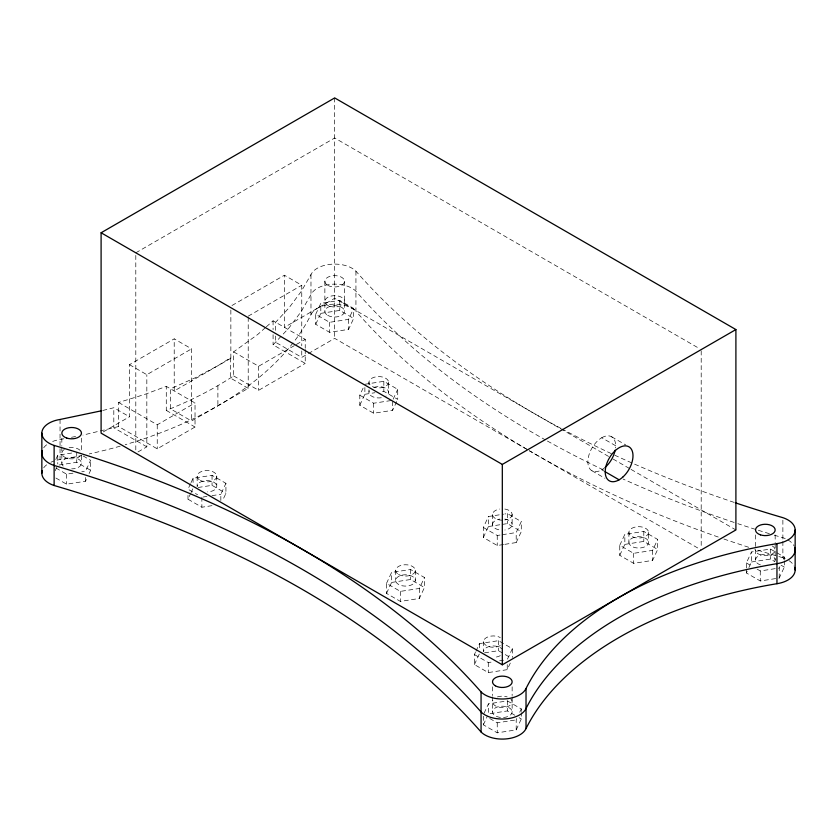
<?xml version="1.0" encoding="UTF-8"?>
<svg xmlns="http://www.w3.org/2000/svg" width="837" height="837" viewBox="0 0 837 837"><rect width="100%" height="100%" fill="white"/><g stroke="black" fill="none" stroke-linecap="round" stroke-linejoin="round"><path stroke-width="0.63" stroke-dasharray="4.18 3.14" d="M71.679 453.047L57.763 455.202L55.221 460.674A24.545 14.166 0 0 1 60.044 459.544A366.648 211.677 0 0 0 81.754 455.516M55.221 470.697L56.749 467.412M83.135 455.966L90.616 460.287L85.531 471.231L81.744 471.817M55.891 478.021L66.562 484.184L85.531 481.254L87.058 477.969M89.088 473.585L90.616 470.3L90.616 460.287M190.533 483.723L187.99 489.195L197.605 494.74M191.045 482.625L193.075 478.241L212.043 475.311L225.927 483.326L225.927 493.349L222.37 501.007M211.991 505.663L201.874 507.232L187.99 499.208L190.533 493.736M191.045 492.648L193.075 488.264M220.842 500.536L220.842 494.28L225.927 483.326M315.716 314.293L320.801 303.339L339.759 300.41L353.643 308.424L353.643 318.437L348.569 329.391L329.6 332.32L315.716 324.306L315.716 314.293L329.6 322.308L348.569 319.368L353.643 308.424M315.716 324.306L320.801 313.362L320.801 303.339M396.707 401.551L392.647 410.318L373.679 413.248L359.795 405.234L359.795 395.21L363.352 387.552M359.795 405.234L364.88 394.279L364.88 384.267L383.838 381.327L397.721 389.351L397.721 399.364L383.838 391.35L380.05 391.936M393.149 399.197L397.721 389.351M386.516 583.368L391.601 572.424L410.569 569.495L424.453 577.509L424.453 587.522L419.368 598.476L400.4 601.405L386.516 593.391L386.516 583.368L400.4 591.393L419.368 588.453L424.453 577.509M386.516 593.391L391.601 582.447L391.601 572.424M503.56 544.521L497.241 545.504L483.357 537.49L483.357 527.467L488.431 516.513L503.612 514.169M483.357 537.49L488.431 526.536L488.431 516.513M504.826 544.332L516.199 542.564L516.199 532.552L521.284 521.597L507.4 513.583L504.868 513.97M516.199 542.564L521.284 531.621L521.284 521.597M510.298 663.082L507.243 669.652L488.285 672.582L474.401 664.568L474.401 654.544L475.416 652.358M475.929 651.259L479.486 643.601L498.444 640.671L512.328 648.685L512.328 657.453M474.401 664.568L479.486 653.624M512.328 648.685L507.243 659.629L504.721 660.027M521.284 711.429L521.284 708.929L507.4 700.914L488.431 703.844L483.357 714.798L483.357 724.811L497.241 732.825L516.199 729.895L521.284 718.941L521.284 712.685M483.357 724.811L487.416 716.053M516.199 729.895L516.199 719.872L517.214 717.686M519.756 712.214L521.284 708.929M619.757 545.306L624.841 534.351L643.799 531.422L657.683 539.436L657.683 549.449L652.598 560.403L633.64 563.332L619.757 555.318L619.757 545.306L633.64 553.32L652.598 550.38L657.683 539.436M619.757 555.318L624.841 544.374L624.841 534.351M746.384 567.946L746.384 562.935L751.469 551.981L770.438 549.051L784.311 557.065L784.311 559.576M784.311 560.821L784.311 567.088L779.237 578.032L760.268 580.972L746.384 572.958L748.414 568.574M748.927 567.476L751.469 562.004L751.469 551.981M779.237 578.032L779.237 568.02L780.754 564.734M783.296 559.252L784.311 557.065M560.968 428.408A968.629 559.231 0 0 1 355.934 271.178A24.545 14.166 0 0 0 331.473 264.21A24.545 14.166 0 0 0 310.977 274.599L301.205 291.496L288.995 307.859L275.655 322.276L275.655 331.044M265.381 327.654L257.67 334.518L233.607 351.854L233.607 375.897C212.514 389.812 189.758 401.122 166.281 410.412L166.281 386.37L144.874 394.373L118.603 402.482L118.603 426.525L157.241 448.841L195.031 427.016L195.031 402.974L166.281 386.37M266.344 326.796L273.082 320.791L305.233 339.351L305.233 348.213M305.233 349.479L305.233 363.394L273.082 344.834L288.995 327.895L301.205 311.531L310.977 294.634A24.545 14.166 0 0 1 331.473 284.256A24.545 14.166 0 0 1 355.934 291.213A968.629 559.231 0 0 0 545.232 439.812M230.855 310.056L230.855 358.246L230.311 357.933L217.892 365.727L195.167 377.79L170.497 388.797L170.497 408.843L191.568 421.001L248.212 388.305L248.212 317.453M135.803 252.816L334.685 137.99L698.926 348.286M103.286 431.902L129.473 416.774L129.473 364.681L174.211 338.849L191.568 348.862L191.568 421.001M231.975 305.505L284.413 275.227L301.759 285.25L301.759 345.786M129.473 364.681L146.831 374.694L191.568 348.862M248.212 316.166L301.759 285.25M230.855 358.246L174.211 390.952L174.211 338.849M118.603 402.482L157.241 424.788L195.031 402.974M233.607 351.854L258.623 366.261L295.241 345.116M296.35 344.478L305.233 339.351M138.011 451.928L146.831 446.832L146.831 374.694M275.655 336.055L275.655 342.312L301.759 357.389L307.252 354.218M308.34 353.58L334.685 338.378L528.116 450.055M233.607 375.897L258.623 390.304L305.233 363.394M118.603 426.525L82.947 435.094M102.784 410.475L113.811 407.734L129.473 416.774M63.863 438.776L60.044 439.509A24.545 14.166 0 0 0 50.942 442.187M71.49 437.301L77.862 436.077M320.801 313.362L339.759 310.422L353.643 318.437M364.88 394.279L374.986 392.72M359.795 395.21L373.679 403.225L391.381 400.494M59.029 465.027L76.732 462.286L90.616 470.3M55.891 467.998L66.562 474.16L74.158 472.989M198.128 487.479L212.043 485.334L225.927 493.349M203.14 497.011L206.938 496.425M211.991 495.64L220.842 494.28M488.431 526.536L501.081 524.579M502.346 524.38L507.4 523.606L521.284 531.621M483.357 527.467L497.241 535.481L501.028 534.895M502.294 534.697L516.199 532.552M624.841 544.374L643.799 541.434L657.683 549.449M391.601 582.447L410.569 579.507L424.453 587.522M751.469 562.004L770.438 559.074L774.706 561.533M757.066 569.097L760.268 570.949L779.237 568.02M484.539 652.839L498.444 650.684L511.261 658.081M474.401 654.544L488.285 662.569L493.338 661.785M499.658 660.801L503.455 660.215M514.881 715.248L507.4 710.927L488.431 713.867L488.431 703.844M489.76 718.491L497.241 722.812L516.199 719.872M611.575 436.757L625.668 444.897M605.35 467.172A19.638 11.331 -60 0 1 587.992 463.803A19.638 11.331 -60 0 1 601.751 437.73L616.942 446.498M608.551 456.416L334.685 298.296L284.413 327.33L284.413 275.227M613.05 459.021L629.958 468.783M631.088 469.431L735.901 529.947M781.109 565.237L784.311 567.088M601.751 469.798L603.927 471.043M591.937 470.76L604.952 478.283M746.384 562.935L751.731 566.021M529.246 450.714L701.197 549.982M248.212 388.305L230.311 377.968L230.311 357.933M166.281 410.412L195.031 427.016M146.831 446.832L113.811 427.78L113.811 407.734M519.149 717.717L521.284 718.941M782.877 520.175L782.877 540.21M782.877 541.466L782.877 557.745A24.545 14.166 0 0 1 787.031 559.493M775.167 534.948L775.167 542.47M775.167 543.715L775.167 560.005M770.438 549.051L770.438 559.074M760.268 570.949L760.268 580.972M755.539 534.948L755.539 560.005M746.384 569.191L746.384 572.958M701.197 350.902L701.197 547.377M652.598 550.38L652.598 560.403M648.539 532.342A9.814 5.671 0 0 1 633.808 537.26A9.814 5.671 0 0 1 633.808 527.436A9.814 5.671 0 0 1 648.539 532.342L648.539 542.366A9.814 5.671 0 0 1 633.808 547.272A9.814 5.671 0 0 1 633.808 537.459A9.814 5.671 0 0 1 648.539 542.366M643.799 531.422L643.799 541.434M633.64 553.32L633.64 563.332M628.901 532.342L628.901 542.366M504.857 509.042A9.814 5.671 0 0 1 512.139 514.514L512.139 524.537A9.814 5.671 0 0 1 504.857 530.009M512.139 686.811L512.139 695.578M512.139 696.834L512.139 711.858A9.814 5.671 0 0 1 497.408 716.765A9.814 5.671 0 0 1 497.408 706.951A9.814 5.671 0 0 1 512.139 711.858M507.4 513.583L507.4 523.606M507.4 700.914L507.4 710.927M507.243 664.641L507.243 669.652M498.444 640.671L498.444 650.684M497.241 535.481L497.241 545.504M497.241 722.812L497.241 732.825M492.501 514.514L492.501 524.537A9.814 5.671 0 0 0 499.783 530.009M492.501 686.811L492.501 695.578M492.501 696.834L492.501 711.858M488.285 662.569L488.285 672.582M483.545 641.592L483.545 651.615A9.814 5.671 0 0 1 490.827 646.143A9.814 5.671 0 0 1 501.865 648.78M479.486 643.601L479.486 649.857M419.368 588.453L419.368 598.476M415.298 570.415L415.298 580.439A9.814 5.671 0 0 1 400.578 585.345A9.814 5.671 0 0 1 400.578 575.532A9.814 5.671 0 0 1 415.298 580.439M410.569 569.495L410.569 579.507M400.4 591.393L400.4 601.405M395.671 570.415L395.671 580.439M392.647 401.551L392.647 410.318M388.577 382.258A9.814 5.671 0 0 1 373.857 387.165A9.814 5.671 0 0 1 373.857 377.351A9.814 5.671 0 0 1 388.577 382.258L388.577 392.281M383.838 381.327L383.838 391.35M373.679 403.225L373.679 413.248M368.939 382.258L368.939 384.769M368.939 389.78L368.939 392.281M355.934 271.178L355.934 311.259A968.629 559.231 0 0 0 528.545 450.264M348.569 319.368L348.569 329.391M344.499 281.295L344.499 311.354M339.759 300.41L339.759 310.422M334.685 97.919L334.685 338.378M329.6 322.308L329.6 332.32M324.861 281.295L324.861 311.354M310.977 274.599L310.977 314.67A366.648 211.677 0 0 1 293.85 341.873M301.759 350.944L301.759 357.389M273.082 320.791L273.082 329.642M273.082 334.706L273.082 344.834M258.623 366.261L258.623 390.304M217.892 385.763L217.892 405.809M216.762 475.95L216.762 485.973A9.814 5.671 0 0 1 207.461 491.915M212.043 475.311L212.043 485.334M201.874 497.209L201.874 507.232M197.155 476.525L197.155 486.548A9.814 5.671 0 0 1 206.457 480.595A9.814 5.671 0 0 1 216.762 485.973M193.075 478.241L193.075 484.508M187.99 495.452L187.99 499.208M157.241 424.788L157.241 448.841M135.803 255.411L135.803 450.599M85.531 477.498L85.531 481.254M81.461 438.169L81.461 451.949M81.461 455.705L81.461 463.217M76.732 452.262L76.732 462.286M66.562 474.16L66.562 484.184M61.833 438.169L61.833 445.682M61.833 446.937L61.833 463.217M60.044 419.473L60.044 459.544M57.763 455.202L57.763 463.97M512.139 514.514A9.814 5.671 0 0 1 504.857 519.986M502.315 520.185A9.814 5.671 0 0 1 492.585 515.257A9.814 5.671 0 0 1 499.783 509.042M373.857 387.374A9.814 5.671 0 0 1 386.548 388.828A9.814 5.671 0 0 1 385.7 396.288M381.306 397.753A9.814 5.671 0 0 1 369.274 390.816M504.857 519.055A9.814 5.671 0 0 1 512.139 524.537M492.501 524.537A9.814 5.671 0 0 1 499.783 519.055M510.821 699.01A9.814 5.671 0 0 1 503.602 707.464A9.814 5.671 0 0 1 492.836 700.37M497.408 696.928A9.814 5.671 0 0 1 507.222 696.928M310.977 314.67A24.545 14.166 0 0 1 331.473 304.291A24.545 14.166 0 0 1 355.934 311.259M293.065 342.888A366.648 211.677 0 0 1 125.194 444.698M120.183 446.152A366.648 211.677 0 0 1 89.308 453.905M774.267 535.167A968.629 559.231 0 0 0 782.877 537.71A24.545 14.166 0 0 1 786.058 538.976M769.36 533.682A968.629 559.231 0 0 1 737.857 523.68M734.164 522.455A968.629 559.231 0 0 1 623.115 479.067M603.184 469.808A968.629 559.231 0 0 1 546.341 440.44M782.877 557.745A968.629 559.231 0 0 1 754.733 549.187M748.686 547.262A968.629 559.231 0 0 1 723.137 538.746M718.272 537.051A968.629 559.231 0 0 1 529.664 450.923M43.723 467.81A24.545 14.166 0 0 1 46.924 464.608M50.942 462.223A24.545 14.166 0 0 1 54.123 460.967M789.05 560.675A24.545 14.166 0 0 1 794.313 566.356M43.723 447.774A24.545 14.166 0 0 1 46.924 444.573M787.962 539.959A24.545 14.166 0 0 1 794.313 546.31M772.289 545.975A9.814 5.671 0 0 1 769.109 555.213A9.814 5.671 0 0 1 755.539 549.982M80.153 456.029A9.814 5.671 0 0 1 65.673 457.693A9.814 5.671 0 0 1 64.711 449.187M69.105 447.722A9.814 5.671 0 0 1 81.126 451.729M500.306 645.599A9.814 5.671 0 0 1 486.423 645.599A9.814 5.671 0 0 1 486.423 637.585A9.814 5.671 0 0 1 500.306 637.585M63.152 466.052A9.814 5.671 0 0 1 68.289 457.891A9.814 5.671 0 0 1 81.315 462.233A9.814 5.671 0 0 1 71.647 468.887M760.446 564.912A9.814 5.671 0 0 1 756.847 557.17A9.814 5.671 0 0 1 770.26 555.088A9.814 5.671 0 0 1 773.848 562.83M500.306 655.622A9.814 5.671 0 0 1 493.359 657.286M734.164 502.409A968.629 559.231 0 0 1 614.85 455.255M611.334 453.623A968.629 559.231 0 0 1 562.108 429.015M601.751 437.73A19.638 11.331 -60 0 1 615.519 447.91M200.378 480.448A9.814 5.671 0 0 0 216.553 477.425A9.814 5.671 0 0 0 203.935 470.844A9.814 5.671 0 0 0 200.378 480.448M398.548 574.423A9.814 5.671 0 0 0 414.964 571.891A9.814 5.671 0 0 0 402.942 564.944A9.814 5.671 0 0 0 398.548 574.423M329.778 306.248A9.814 5.671 0 0 0 344.499 301.341A9.814 5.671 0 0 0 329.778 296.424A9.814 5.671 0 0 0 329.778 306.248M327.738 315.361A9.814 5.671 0 0 0 344.164 312.818A9.814 5.671 0 0 0 332.143 305.882A9.814 5.671 0 0 0 327.738 315.361M327.738 285.302A9.814 5.671 0 0 0 344.164 282.76A9.814 5.671 0 0 0 332.143 275.823A9.814 5.671 0 0 0 327.738 285.302"/><path stroke-width="1.26" d="M101.099 232.77L334.685 97.919L735.901 329.558L735.901 529.947L502.315 664.798L101.099 433.158L101.099 232.77L502.315 464.42L735.901 329.558M101.559 410.779L60.044 419.473A24.545 14.166 0 0 0 42.059 431.306A24.545 14.166 0 0 0 54.123 445.43A968.629 559.231 0 0 1 481.066 691.927A24.545 14.166 0 0 0 505.527 698.885A24.545 14.166 0 0 0 526.023 688.506A366.648 211.677 0 0 1 776.956 543.631A24.545 14.166 0 0 0 794.941 531.788A24.545 14.166 0 0 0 782.877 517.674A968.629 559.231 0 0 1 735.388 502.828M605.005 471.67L619.108 479.81M795.15 529.947L795.15 570.018M776.956 543.631L776.956 583.703A366.648 211.677 0 0 0 526.023 728.577A24.545 14.166 0 0 1 505.527 738.966A24.545 14.166 0 0 1 481.066 731.998A968.629 559.231 0 0 0 54.123 485.502A24.545 14.166 0 0 1 42.227 470.771M526.023 688.506L526.023 728.577M502.315 464.42L502.315 664.798M481.066 691.927L481.066 731.998M54.123 445.43L54.123 485.502M41.85 433.158L41.85 473.24M794.773 567.559A24.545 14.166 0 0 1 776.956 583.703M794.773 547.513A24.545 14.166 0 0 1 776.956 563.667A366.648 211.677 0 0 0 526.023 708.541A24.545 14.166 0 0 1 505.527 718.92A24.545 14.166 0 0 1 481.066 711.963A968.629 559.231 0 0 0 54.123 465.466A24.545 14.166 0 0 1 42.227 450.735M615.164 450.17A19.638 11.331 -60 0 1 605.35 467.172M495.378 685.806A9.814 5.671 0 0 0 511.805 683.274A9.814 5.671 0 0 0 499.783 676.327A9.814 5.671 0 0 0 495.378 685.806M66.74 438.065A9.814 5.671 0 0 0 81.461 433.158A9.814 5.671 0 0 0 66.74 428.251A9.814 5.671 0 0 0 66.74 438.065M760.446 534.853A9.814 5.671 0 0 0 775.167 529.947A9.814 5.671 0 0 0 760.446 525.029A9.814 5.671 0 0 0 760.446 534.853M622.707 477.195A19.638 11.331 -60 0 0 628.922 446.78A19.638 11.331 -60 0 0 605.695 467.37A19.638 11.331 -60 0 0 622.707 477.195"/></g></svg>
